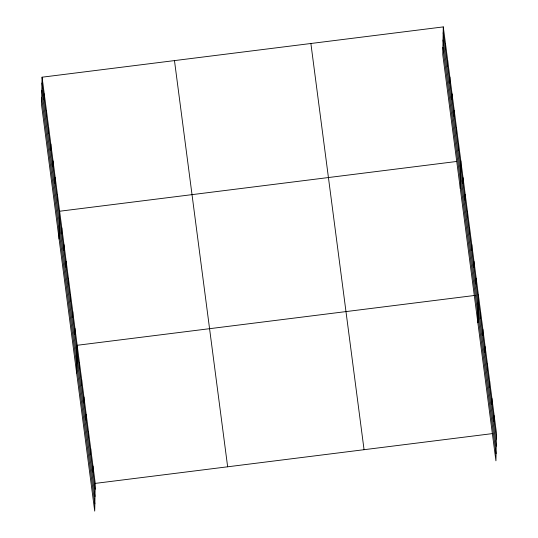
<?xml version="1.0" encoding="UTF-8"?>
<svg xmlns="http://www.w3.org/2000/svg" width="538" height="538" viewBox="0 0 538 538"><rect width="100%" height="100%" fill="white"/><g stroke="black" fill="none" stroke-linecap="round" stroke-linejoin="round"><path stroke-width="0.81" d="M42.072 77.196L41.54 104.903L94.715 511.1L95.246 483.393L42.072 77.196L443.285 26.9L496.46 433.097L495.928 460.804L442.754 54.607L443.285 26.9M44.15 99.812L44.264 93.948M46.349 116.571L46.456 110.707M48.541 133.323L48.649 127.459M50.733 150.082L50.848 144.218M52.926 166.834L53.04 160.976M55.118 183.593L55.232 177.728M57.31 200.344L57.425 194.487M59.086 238.946L59.617 211.239L456.695 161.467M61.702 233.855L61.809 227.998M63.894 250.614L64.002 244.75M66.087 267.373L66.201 261.508M68.279 284.125L68.393 278.26M70.471 300.883L70.586 295.019M72.664 317.635L72.778 311.778M74.863 334.394L74.97 328.53M76.631 372.995L77.163 345.288L475.074 295.409M79.315 368.409L79.422 362.551M81.574 385.672L81.682 379.815M83.834 402.942L83.948 397.078M86.093 420.205L86.208 414.341M88.353 437.468L88.467 431.604M90.613 454.731L90.727 448.867M92.872 471.994L92.987 466.13M445.37 49.516L445.484 43.659M447.562 66.275L447.677 60.411M449.755 83.027L449.869 77.169M451.947 99.786L452.061 93.921M454.139 116.544L454.254 110.68M456.338 133.296L456.446 127.432M458.531 150.055L458.638 144.191M460.306 188.65L460.837 160.943M462.915 183.566L463.03 177.701M465.108 200.318L465.222 194.46M467.3 217.076L467.414 211.212M469.492 233.828L469.607 227.971M471.691 250.587L471.799 244.723M473.884 267.346L473.998 261.481M476.076 284.098L476.191 278.233M477.852 322.699L478.383 294.992M480.528 318.119L480.642 312.255M482.788 335.382L482.902 329.518M485.047 352.646L485.162 346.781M487.307 369.909L487.421 364.044M489.567 387.172L489.681 381.308M491.826 404.435L491.94 398.571M494.086 421.698L494.2 415.834M95.246 483.393L492.324 433.621M443.178 32.764L496.345 438.961M443.036 39.973L496.211 446.17M442.895 47.398L496.07 453.595M310.883 43.497L364.058 449.694M174.473 60.599L227.648 466.796M41.957 83.054L95.132 489.257M41.823 90.263L94.991 496.466M41.675 97.694L94.849 503.891"/></g></svg>
